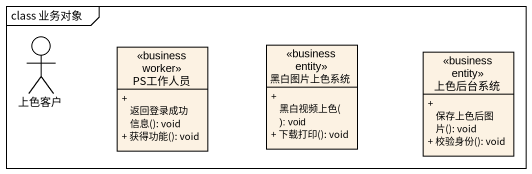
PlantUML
@startuml
mainframe class 业务对象
allowmixing
hide circle
hide empty members
skinparam classAttributeIconSize 0
actor 上色客户
class PS工作人员 <<business worker>> {
  + 返回登录成功信息(): void
  + 获得功能(): void
}
class 黑白图片上色系统 <<business entity>> {
  + 黑白视频上色(): void
  + 下载打印(): void
}
class 上色后台系统 <<business entity>> {
  + 保存上色后图片(): void
  + 校验身份(): void
}
@enduml
